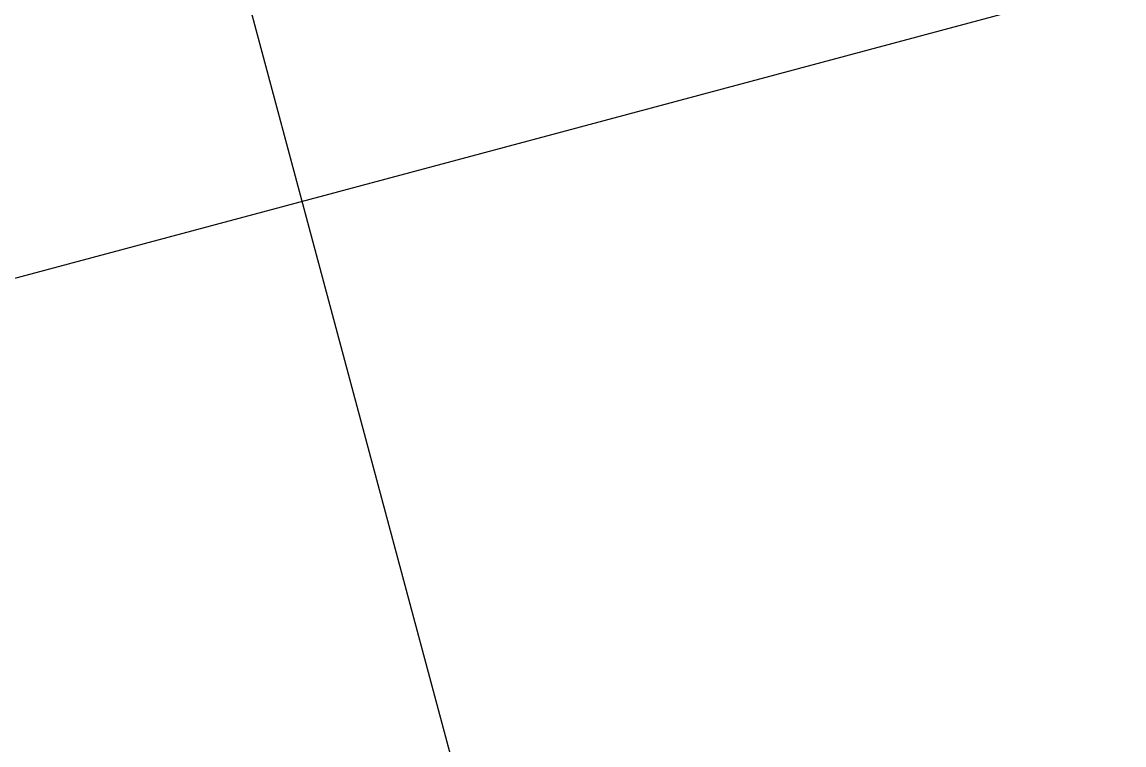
# Model space of a CAD drawing. Header units: millimetres. Extents: x 861 to 27901, y 673 to 17923.
# Drawn here: x 11815.802 to 11818.912, y 6105.739 to 6107.78 of the extents above; entities that cross this region are included whole.
import ezdxf

# ---------------------------------------------------------------- set-up
doc = ezdxf.new("R2010")
doc.units = ezdxf.units.MM
doc.header["$LTSCALE"] = 33.3
doc.linetypes.add('HIDDEN', pattern=[1.905, 1.27, -0.635])
doc.layers.add('CAPA_1', color=7, linetype='Continuous')
doc.styles.add('SLDTEXTSTYLE0', font='TXT', dxfattribs={"width": 0.75})
doc.dimstyles.new('SLDDIMSTYLE0', dxfattribs={"dimtxt": 66.6, "dimasz": 66.6, "dimexe": 0, "dimexo": 0.0625, "dimgap": 16.65, "dimtad": 2, "dimdec": 0, "dimlfac": 1.261261, "dimrnd": 1e-09, "dimzin": 12, "dimdsep": 46, "dimtxsty": 'SLDTEXTSTYLE0', "dimsah": 1, "dimcen": 0.09, "dimadec": 0, "dimazin": 3, "dimtfac": 1, "dimtdec": 0, "dimtofl": 0, "dimtmove": 0, "dimatfit": 3, "dimfxl": 1, "dimfrac": 2, "dimtolj": 1, "dimtzin": 12, "dimarcsym": 0})

# ---------------------------------------------------------------- blocks, each defined once
blk = doc.blocks.new('_D_13')
at = {"layer": 'CAPA_1', "transparency": 16777216}
for p, q in [((9823.1741, 6912.2458), (14695.3197, 6912.2458)), ((14662.0197, 6912.2458), (14662.0197, 5357.9842)), ((14240.1813, 5357.9842), (14695.3197, 5357.9842))]:
    blk.add_line(p, q, dxfattribs=at)
for points in [[(14662.0197, 6912.2458), (14651.7735, 6845.6458), (14672.2658, 6845.6458)], [(14662.0197, 5357.9842), (14672.2658, 5424.5842), (14651.7735, 5424.5842)]]:
    blk.add_solid(points, dxfattribs=at)
at = {"layer": 'CAPA_1', "transparency": 16777216, "insert": (14576.1677, 6036.695), "char_height": 66.6, "attachment_point": 1, "rotation": 90, "style": 'SLDTEXTSTYLE0'}
blk.add_mtext('1960', dxfattribs=at)

msp = doc.modelspace()

# ---------------------------------------------------------------- linework, layer by layer
at = {"color": 1, "linetype": 'HIDDEN', "lineweight": 18}
for p, q in [((11820.5402, 6092.5402), (11802.3841, 6160.2995)), ((11791.3195, 6100.502), (11940.6586, 6140.5173))]:
    msp.add_line(p, q, dxfattribs=at)
for points in [[(11818.3547, 6128.2667), (11818.9815, 6125.9276), (11820.235, 6121.2493), (11822.0831, 6114.352), (11823.8675, 6107.6928), (11825.5575, 6101.3856), (11827.1243, 6095.5384), (11828.5409, 6090.2512), (11829.7834, 6085.6141), (11830.8301, 6081.7081), (11831.6645, 6078.594), (11832.2664, 6076.3474), (11832.648, 6074.9234), (11832.6955, 6074.7464), (11832.7192, 6074.6578)], [(11818.934, 6070.9641), (11818.9103, 6071.0526), (11818.8629, 6071.2297), (11818.4813, 6072.6537), (11817.8793, 6074.9003), (11817.0449, 6078.0144), (11815.9983, 6081.9204), (11814.7558, 6086.5574), (11813.3391, 6091.8446), (11811.7723, 6097.6919), (11810.0823, 6103.9991), (11808.298, 6110.6583), (11806.4499, 6117.5556), (11805.1963, 6122.2339), (11804.5696, 6124.573)]]:
    msp.add_open_spline(points, degree=3, dxfattribs=at)

# ---------------------------------------------------------------- dimensions: what is measured, and where the dimension line sits
at = {"layer": 'CAPA_1'}
dim = msp.add_linear_dim(base=(14662.0197, 5357.9842), p1=(9780.8831, 6912.2458), p2=(14197.8903, 5357.9842), angle=90, dimstyle='SLDDIMSTYLE0', dxfattribs=at)
dim.commit()
dim.dimension.update_dxf_attribs({"geometry": '_D_13', "text_midpoint": (14662.0197, 6135.115), "dimtype": 160})

doc.saveas('drawing.dxf')
